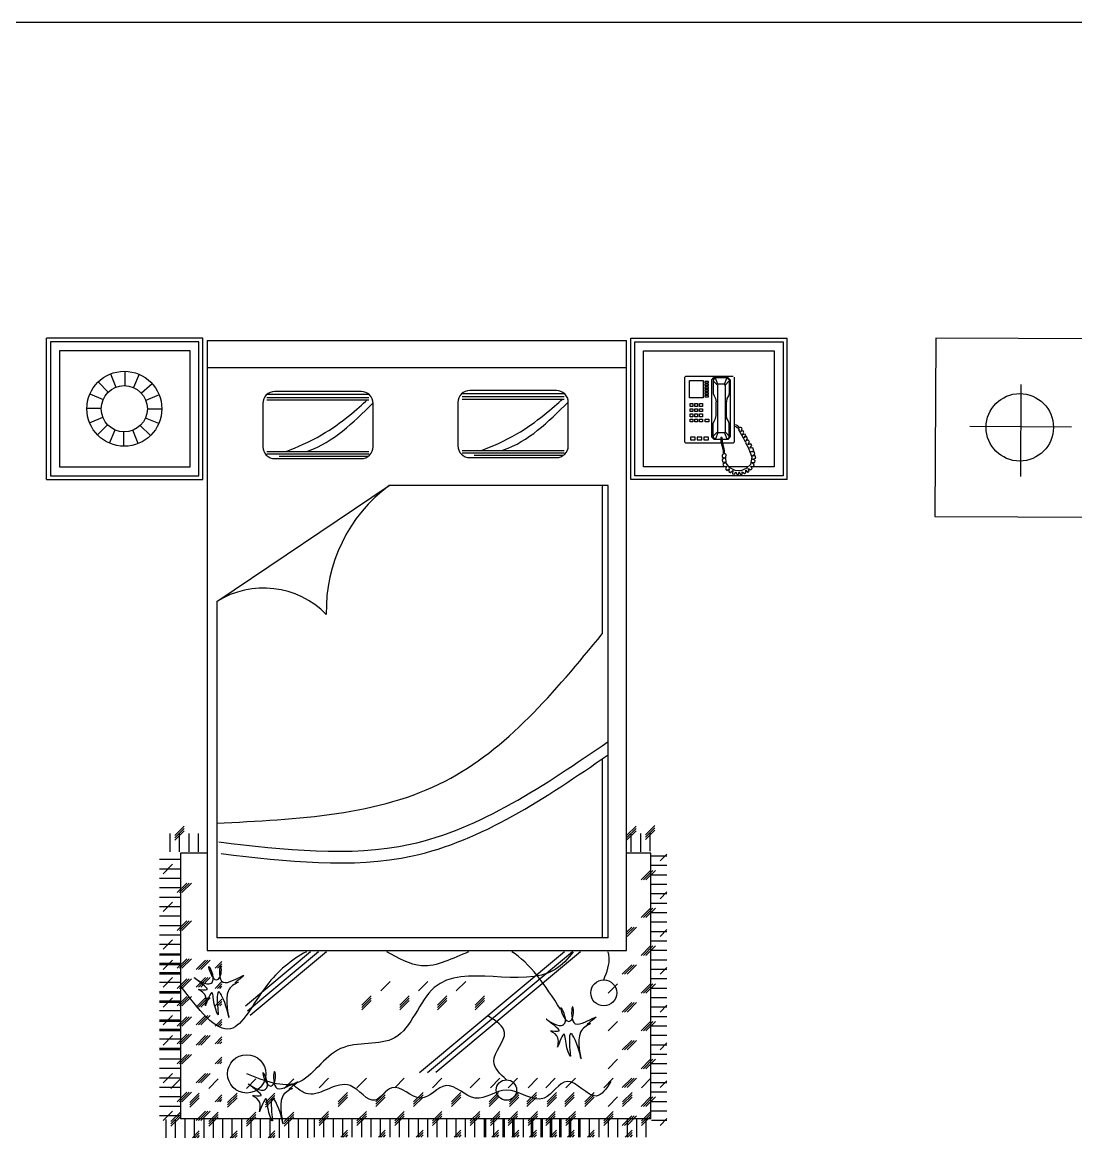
# Model space of a CAD drawing. Header units: millimetres. Extents: x -733 to 20318, y 212 to 20507.
# Drawn here: x 10965 to 14508, y 4852 to 8602 of the extents above; entities that cross this region are included whole.
import ezdxf

# ---------------------------------------------------------------- set-up
doc = ezdxf.new("R2010")
doc.units = ezdxf.units.MM
doc.layers.get('0').update_dxf_attribs({"color": 250})

msp = doc.modelspace()

# ---------------------------------------------------------------- linework, layer by layer
at = {"color": 18, "true_color": 0x000000}
for p, q in [((-732.8, 8601.9), (19593.4, 8601.9)), ((11572.1, 7540.4), (11047, 7540.4)), ((11047, 7064.2), (11047, 7540.4)), ((11572.1, 7064.2), (11572.1, 7540.4)), ((13011.8, 7540.4), (13536.9, 7540.4)), ((13011.8, 7064.2), (13011.8, 7540.4)), ((13536.9, 7064.2), (13536.9, 7540.4)), ((14036.9, 7540.4), (14034.3, 6940.4)), ((14636.9, 7537.7), (14036.9, 7540.4)), ((11587.1, 7532.5), (12996.8, 7532.5)), ((11587.1, 7532.5), (11587.1, 5481.2)), ((12996.8, 5481.2), (12996.8, 7532.5)), ((11529.5, 7497.5), (11089.8, 7497.5)), ((11089.8, 7497.5), (11089.8, 7107.1)), ((11529.3, 7107.1), (11529.3, 7497.5)), ((13054.6, 7497.5), (13494.1, 7497.5)), ((13054.6, 7107.1), (13054.6, 7497.5)), ((13494.1, 7497.5), (13494.1, 7107.1)), ((11309.8, 7428.7), (11309.8, 7380.2)), ((11587.1, 7441), (12996.8, 7441)), ((11220.2, 7392.9), (11254.4, 7358.6)), ((11261.4, 7419.7), (11280, 7374.9)), ((11358, 7418.5), (11339.4, 7373.7)), ((13193.5, 7409), (13196.6, 7412.1)), ((13193.5, 7189.9), (13193.5, 7409)), ((13196.6, 7412.1), (13355.4, 7412.1)), ((13209.3, 7339.1), (13209.3, 7397.9)), ((13209.3, 7397.9), (13255.4, 7397.9)), ((13255.4, 7397.9), (13255.4, 7339.1)), ((13272.8, 7394.7), (13260.1, 7394.7)), ((13260.1, 7394.7), (13260.1, 7389.9)), ((13260.1, 7389.9), (13272.8, 7389.9)), ((13272.8, 7389.9), (13272.8, 7394.7)), ((13283.9, 7399.4), (13290.3, 7407.4)), ((13283.9, 7207.4), (13283.9, 7399.4)), ((13290.3, 7402.6), (13288.7, 7396.3)), ((13288.7, 7396.3), (13288.7, 7353.4)), ((13288.7, 7396.3), (13303, 7382)), ((13290.3, 7407.4), (13337.9, 7407.4)), ((13296.6, 7405.8), (13290.3, 7402.6)), ((13304.6, 7385.2), (13296.6, 7405.8)), ((13326.8, 7385.2), (13334.7, 7405.8)), ((13342.7, 7396.3), (13328.4, 7382)), ((13334.7, 7405.8), (13341.1, 7402.6)), ((13337.9, 7407.4), (13345.9, 7399.4)), ((13341.1, 7402.6), (13342.7, 7396.3)), ((13342.7, 7396.3), (13342.7, 7353.4)), ((13345.9, 7399.4), (13345.9, 7208.9)), ((13358.6, 7409), (13358.6, 7189.9)), ((11192.3, 7352.3), (11237.1, 7333.8)), ((11402.2, 7386.7), (11365.7, 7354.8)), ((11787.7, 7351.1), (12130.8, 7351.1)), ((12444.2, 7354.2), (12787.3, 7354.2)), ((13260.1, 7385.2), (13260.1, 7380.4)), ((13272.8, 7385.2), (13260.1, 7385.2)), ((13260.1, 7380.4), (13272.8, 7380.4)), ((13260.1, 7375.6), (13260.1, 7370.9)), ((13272.8, 7375.6), (13260.1, 7375.6)), ((13260.1, 7370.9), (13272.8, 7370.9)), ((13272.8, 7366.1), (13260.1, 7366.1)), ((13260.1, 7366.1), (13260.1, 7361.3)), ((13260.1, 7361.3), (13272.8, 7361.3)), ((13260.1, 7356.6), (13260.1, 7351.8)), ((13272.8, 7356.6), (13260.1, 7356.6)), ((13260.1, 7351.8), (13272.8, 7351.8)), ((13272.8, 7380.4), (13272.8, 7385.2)), ((13272.8, 7370.9), (13272.8, 7375.6)), ((13272.8, 7361.3), (13272.8, 7366.1)), ((13272.8, 7351.8), (13272.8, 7356.6)), ((13288.7, 7353.4), (13291.9, 7345.5)), ((13303, 7382), (13304.6, 7385.2)), ((13303, 7382), (13303, 7224.8)), ((13326.8, 7385.2), (13304.6, 7385.2)), ((13328.4, 7382), (13326.8, 7385.2)), ((13328.4, 7382), (13328.4, 7224.8)), ((13342.7, 7353.4), (13339.5, 7345.5)), ((14323.3, 7384.2), (14321.9, 7074.6)), ((11425.3, 7349.3), (11380.6, 7330.8)), ((11787.7, 7340.3), (12130.8, 7340.3)), ((11787.7, 7332.2), (12130.8, 7332.2)), ((12444.2, 7343.4), (12787.3, 7343.4)), ((12444.2, 7335.3), (12787.3, 7335.3)), ((13255.4, 7339.1), (13209.3, 7339.1)), ((13210.9, 7310.5), (13210.9, 7320.1)), ((13210.9, 7320.1), (13220.4, 7320.1)), ((13220.4, 7320.1), (13220.4, 7310.5)), ((13226.8, 7320.1), (13236.3, 7320.1)), ((13226.8, 7310.5), (13226.8, 7320.1)), ((13236.3, 7320.1), (13236.3, 7310.5)), ((13242.7, 7320.1), (13252.2, 7320.1)), ((13242.7, 7310.5), (13242.7, 7320.1)), ((13252.2, 7320.1), (13252.2, 7310.5)), ((13260.1, 7347.1), (13260.1, 7342.3)), ((13272.8, 7347.1), (13260.1, 7347.1)), ((13260.1, 7342.3), (13272.8, 7342.3)), ((13272.8, 7342.3), (13272.8, 7347.1)), ((13291.9, 7345.5), (13296.6, 7337.5)), ((13296.6, 7337.5), (13298.2, 7326.4)), ((13298.2, 7280.4), (13298.2, 7326.4)), ((13334.7, 7337.5), (13333.2, 7326.4)), ((13333.2, 7280.4), (13333.2, 7326.4)), ((13339.5, 7345.5), (13334.7, 7337.5)), ((11182.1, 7304.2), (11230.6, 7304.2)), ((11434.3, 7300.9), (11385.9, 7300.9)), ((13220.4, 7310.5), (13210.9, 7310.5)), ((13210.9, 7293.1), (13210.9, 7302.6)), ((13210.9, 7302.6), (13220.4, 7302.6)), ((13220.4, 7293.1), (13210.9, 7293.1)), ((13210.9, 7275.6), (13210.9, 7285.1)), ((13210.9, 7285.1), (13220.4, 7285.1)), ((13220.4, 7275.6), (13210.9, 7275.6)), ((13220.4, 7302.6), (13220.4, 7293.1)), ((13220.4, 7285.1), (13220.4, 7275.6)), ((13236.3, 7310.5), (13226.8, 7310.5)), ((13226.8, 7293.1), (13226.8, 7302.6)), ((13226.8, 7302.6), (13236.3, 7302.6)), ((13236.3, 7293.1), (13226.8, 7293.1)), ((13226.8, 7275.6), (13226.8, 7285.1)), ((13226.8, 7285.1), (13236.3, 7285.1)), ((13236.3, 7275.6), (13226.8, 7275.6)), ((13236.3, 7302.6), (13236.3, 7293.1)), ((13236.3, 7285.1), (13236.3, 7275.6)), ((13252.2, 7310.5), (13242.7, 7310.5)), ((13242.7, 7293.1), (13242.7, 7302.6)), ((13242.7, 7302.6), (13252.2, 7302.6)), ((13252.2, 7293.1), (13242.7, 7293.1)), ((13242.7, 7285.1), (13252.2, 7285.1)), ((13242.7, 7275.6), (13242.7, 7285.1)), ((13252.2, 7275.6), (13242.7, 7275.6)), ((13252.2, 7302.6), (13252.2, 7293.1)), ((13252.2, 7285.1), (13252.2, 7275.6)), ((13296.6, 7269.3), (13298.2, 7280.4)), ((13334.7, 7269.3), (13333.2, 7280.4)), ((11191.1, 7255.8), (11235.9, 7274.3)), ((11217.9, 7214.5), (11252.2, 7248.8)), ((11396.3, 7212.2), (11362, 7246.5)), ((11424.1, 7252.8), (11379.3, 7271.4)), ((13210.9, 7258.2), (13210.9, 7267.7)), ((13210.9, 7267.7), (13220.4, 7267.7)), ((13220.4, 7258.2), (13210.9, 7258.2)), ((13220.4, 7267.7), (13220.4, 7258.2)), ((13226.8, 7258.2), (13226.8, 7267.7)), ((13226.8, 7267.7), (13236.3, 7267.7)), ((13236.3, 7258.2), (13226.8, 7258.2)), ((13236.3, 7267.7), (13236.3, 7258.2)), ((13242.7, 7258.2), (13242.7, 7267.7)), ((13242.7, 7267.7), (13252.2, 7267.7)), ((13252.2, 7258.2), (13242.7, 7258.2)), ((13252.2, 7267.7), (13252.2, 7258.2)), ((13261.7, 7258.2), (13261.7, 7267.7)), ((13261.7, 7267.7), (13274.4, 7267.7)), ((13274.4, 7258.2), (13261.7, 7258.2)), ((13274.4, 7267.7), (13274.4, 7258.2)), ((13288.7, 7253.4), (13291.9, 7261.3)), ((13288.7, 7210.5), (13288.7, 7253.4)), ((13291.9, 7261.3), (13296.6, 7269.3)), ((13339.5, 7261.3), (13334.7, 7269.3)), ((13342.7, 7253.4), (13339.5, 7261.3)), ((13342.7, 7210.5), (13342.7, 7253.4)), ((13367.3, 7247.7), (13358.6, 7248.6)), ((13358.6, 7243.9), (13364.5, 7242.5)), ((13364.5, 7242.5), (13368, 7240)), ((13371.2, 7245.4), (13367.3, 7247.7)), ((13368, 7240), (13372.2, 7237.1)), ((13375.7, 7239.3), (13371.2, 7245.4)), ((13381.5, 7239), (13375.7, 7239.3)), ((13385, 7238), (13381.5, 7239)), ((13386.3, 7234.5), (13385, 7238)), ((14151.4, 7243.5), (14493.8, 7242)), ((11258.5, 7186.6), (11277, 7231.4)), ((11306.6, 7176.4), (11306.6, 7224.9)), ((11355, 7185.4), (11336.4, 7230.2)), ((13212.5, 7207.4), (13212.5, 7197.8)), ((13228.4, 7207.4), (13212.5, 7207.4)), ((13228.4, 7197.8), (13228.4, 7207.4)), ((13234.7, 7207.4), (13234.7, 7197.8)), ((13250.6, 7207.4), (13234.7, 7207.4)), ((13250.6, 7197.8), (13250.6, 7207.4)), ((13257, 7207.4), (13257, 7197.8)), ((13272.8, 7207.4), (13257, 7207.4)), ((13272.8, 7197.8), (13272.8, 7207.4)), ((13291.9, 7199.4), (13283.9, 7207.4)), ((13288.7, 7210.5), (13303, 7224.8)), ((13290.3, 7204.2), (13288.7, 7210.5)), ((13296.6, 7201), (13290.3, 7204.2)), ((13304.6, 7221.6), (13296.6, 7201)), ((13303, 7224.8), (13304.6, 7221.6)), ((13326.8, 7221.6), (13304.6, 7221.6)), ((13318.9, 7205.8), (13314.1, 7205.8)), ((13314.1, 7205.8), (13314.3, 7192.1)), ((13319.8, 7193), (13318.9, 7205.8)), ((13328.4, 7224.8), (13326.8, 7221.6)), ((13326.8, 7221.6), (13334.7, 7201)), ((13342.7, 7210.5), (13328.4, 7224.8)), ((13334.7, 7201), (13341.1, 7204.2)), ((13345.9, 7208.9), (13337.9, 7199.4)), ((13341.1, 7204.2), (13342.7, 7210.5)), ((13372.2, 7237.1), (13374.1, 7235.2)), ((13377.3, 7235.2), (13373.4, 7231.9)), ((13373.4, 7231.9), (13379.2, 7222.3)), ((13374.1, 7235.2), (13377.3, 7235.2)), ((13379.2, 7222.3), (13389.5, 7204.9)), ((13381.2, 7226.2), (13386.3, 7234.5)), ((13389.5, 7228.7), (13381.2, 7226.2)), ((13386.9, 7214.6), (13392.1, 7223.9)), ((13396.3, 7217.5), (13386.9, 7214.6)), ((13392.1, 7223.9), (13389.5, 7228.7)), ((13389.5, 7204.9), (13396.3, 7191.8)), ((13392.1, 7204.9), (13398.8, 7212.3)), ((13400.8, 7208.8), (13392.1, 7204.9)), ((13398.8, 7212.3), (13396.3, 7217.5)), ((13398.2, 7194.3), (13404, 7201.7)), ((13404, 7201.7), (13400.8, 7208.8)), ((13196.6, 7186.7), (13193.5, 7189.9)), ((13315.6, 7186.7), (13196.6, 7186.7)), ((13212.5, 7197.8), (13228.4, 7197.8)), ((13234.7, 7197.8), (13250.6, 7197.8)), ((13257, 7197.8), (13272.8, 7197.8)), ((13314.2, 7199.4), (13291.9, 7199.4)), ((13314.3, 7192.1), (13318.2, 7176)), ((13318.2, 7176), (13322, 7160.9)), ((13337.9, 7199.4), (13319.3, 7199.4)), ((13322, 7182.8), (13319.8, 7193)), ((13355.4, 7186.7), (13321.2, 7186.7)), ((13325.9, 7167.6), (13322, 7182.8)), ((13326.9, 7159.9), (13325.9, 7167.6)), ((13358.6, 7189.9), (13355.4, 7186.7)), ((13396.3, 7191.8), (13398.5, 7191.1)), ((13398.5, 7191.1), (13397.5, 7188.5)), ((13397.5, 7188.5), (13407.8, 7169.9)), ((13406.9, 7197.2), (13398.2, 7194.3)), ((13405.6, 7181.8), (13410.4, 7190.5)), ((13414.6, 7184.4), (13405.6, 7181.8)), ((13410.4, 7190.5), (13406.9, 7197.2)), ((13407.8, 7169.9), (13418.4, 7139.7)), ((13412.3, 7169.9), (13418.1, 7179.2)), ((13422, 7170.9), (13412.3, 7169.9)), ((13418.1, 7179.2), (13414.6, 7184.4)), ((13424.9, 7161.2), (13422, 7170.9)), ((11787.7, 7159.4), (12130.8, 7159.4)), ((11787.7, 7151.3), (12130.8, 7151.3)), ((11828.6, 7143.2), (12128.9, 7143.2)), ((12444.2, 7162.5), (12787.3, 7162.5)), ((12444.2, 7154.4), (12787.3, 7154.4)), ((12485.1, 7146.3), (12785.4, 7146.3)), ((13319.2, 7147.1), (13318.5, 7139.4)), ((13318.5, 7139.4), (13327.8, 7137.8)), ((13327.8, 7137.8), (13318.8, 7132.3)), ((13318.8, 7132.3), (13319.5, 7123.6)), ((13322.7, 7150.6), (13319.2, 7147.1)), ((13322, 7160.9), (13321.7, 7152.5)), ((13321.7, 7152.5), (13322.7, 7150.6)), ((13326.5, 7151.6), (13326.9, 7159.9)), ((13332.3, 7147.4), (13326.5, 7151.6)), ((13331, 7140), (13332.3, 7147.4)), ((13332.6, 7119.7), (13331, 7140)), ((13418.4, 7139.7), (13413.9, 7115.6)), ((13415.5, 7157.7), (13424.9, 7161.2)), ((13425.8, 7158), (13415.5, 7157.7)), ((13421.3, 7144.2), (13428.1, 7150.6)), ((13430, 7144.2), (13421.3, 7144.2)), ((13421.6, 7133.3), (13431.6, 7136.1)), ((13430, 7128.4), (13421.6, 7133.3)), ((13428.1, 7150.6), (13425.8, 7158)), ((13428.7, 7122), (13430, 7128.4)), ((13431.6, 7136.1), (13430, 7144.2)), ((11089.8, 7107.1), (11529.5, 7107.1)), ((13333, 7107.1), (13054.6, 7107.1)), ((13319.5, 7123.6), (13329.8, 7122.6)), ((13329.8, 7122.6), (13320.8, 7115.6)), ((13320.8, 7115.6), (13324.9, 7108.2)), ((13324.9, 7108.2), (13334.6, 7110.1)), ((13334.6, 7110.1), (13330.1, 7101.1)), ((13330.1, 7101.1), (13334.9, 7095.3)), ((13344.9, 7104.3), (13332.6, 7119.7)), ((13334.9, 7095.3), (13342.3, 7100.8)), ((13342.3, 7100.8), (13341, 7092.1)), ((13341, 7092.1), (13347.1, 7088.2)), ((13405.2, 7107.1), (13342.7, 7107.1)), ((13361.9, 7095.3), (13344.9, 7104.3)), ((13347.1, 7088.2), (13354.8, 7094.7)), ((13354.8, 7094.7), (13353.8, 7084.1)), ((13360.6, 7082.1), (13364.8, 7090.8)), ((13381.2, 7093.7), (13361.9, 7095.3)), ((13364.8, 7090.8), (13368.6, 7082.1)), ((13374.1, 7081.5), (13376.3, 7090.8)), ((13376.3, 7090.8), (13379.9, 7080.5)), ((13399.8, 7101.7), (13381.2, 7093.7)), ((13386, 7082.1), (13386.3, 7090.8)), ((13386.3, 7090.8), (13393.7, 7084.4)), ((13397.9, 7096.6), (13404.6, 7088.2)), ((13398.8, 7087), (13397.9, 7096.6)), ((13413.9, 7115.6), (13399.8, 7101.7)), ((13404.6, 7088.2), (13409.8, 7092.7)), ((13405.9, 7101.4), (13414.9, 7097.6)), ((13409.8, 7092.7), (13405.9, 7101.4)), ((13414.6, 7110.1), (13423.9, 7107.2)), ((13419.1, 7101.4), (13414.6, 7110.1)), ((13414.9, 7097.6), (13419.1, 7101.4)), ((13494.1, 7107.1), (13416.2, 7107.1)), ((13418.7, 7122.3), (13428.7, 7122)), ((13426.5, 7113.6), (13418.7, 7122.3)), ((13423.9, 7107.2), (13426.5, 7113.6)), ((11047, 7064.2), (11572.1, 7064.2)), ((13536.9, 7064.2), (13011.8, 7064.2)), ((13353.8, 7084.1), (13360.6, 7082.1)), ((13368.6, 7082.1), (13374.1, 7081.5)), ((13379.9, 7080.5), (13386, 7082.1)), ((13393.7, 7084.4), (13398.8, 7087)), ((11619.1, 6654.1), (12198.9, 7044.5)), ((12935.2, 7044.5), (12198.9, 7044.5)), ((12915.5, 7044.5), (12915.5, 6545.5)), ((12935.2, 5523.7), (12935.2, 7044.5)), ((14034.3, 6940.4), (14634.3, 6937.7)), ((11619.1, 6654.1), (11619.1, 5523.7)), ((12915.5, 6125.2), (12915.5, 5523.7)), ((11510, 5899.2), (11478.3, 5867.4)), ((11510, 5891.3), (11478.3, 5859.5)), ((13029, 5899.2), (12997.2, 5867.4)), ((13029, 5891.3), (12997.2, 5859.5)), ((13092.4, 5901.5), (13060.7, 5869.8)), ((13092.4, 5893.6), (13060.7, 5861.8)), ((11462.4, 5812.9), (11462.4, 5874.5)), ((11510, 5883.3), (11478.3, 5851.6)), ((11494.1, 5812.9), (11494.1, 5874.5)), ((11525.9, 5812.9), (11525.9, 5874.5)), ((11557.3, 5812.9), (11557.3, 5874.5)), ((13029, 5883.3), (12997.2, 5851.6)), ((13013.1, 5812.9), (13013.1, 5874.5)), ((13044.8, 5812.9), (13044.8, 5874.5)), ((13092.4, 5885.6), (13060.7, 5853.9)), ((13076.5, 5815.2), (13076.5, 5876.8)), ((11497.1, 5786.7), (11426.9, 5786.7)), ((11497.1, 5808), (11497.1, 4915.7)), ((11587.1, 5808), (11497.1, 5808)), ((13079.2, 5808), (12996.8, 5808)), ((13079.2, 4915.7), (13079.2, 5808)), ((13132.7, 5798.2), (13079.2, 5798.2)), ((13109.9, 5782.3), (13132.7, 5805.2)), ((11497.1, 5755), (11426.9, 5755)), ((11438.6, 5739.1), (11470.4, 5770.9)), ((13046.4, 5718.8), (13078.1, 5750.6)), ((13054.3, 5718.8), (13086.1, 5750.6)), ((13062.3, 5718.8), (13094, 5750.6)), ((13132.7, 5766.5), (13079.2, 5766.5)), ((11497.1, 5723.2), (11426.9, 5723.2)), ((11486.3, 5675.6), (11518, 5707.4)), ((11494.2, 5675.6), (11525.9, 5707.4)), ((11502.1, 5675.6), (11533.9, 5707.4)), ((13132.7, 5734.7), (13079.2, 5734.7)), ((13132.7, 5703), (13079.2, 5703)), ((11497.1, 5691.5), (11426.9, 5691.5)), ((13132.7, 5671.2), (13079.2, 5671.2)), ((13109.9, 5655.3), (13132.7, 5678.2)), ((11497.1, 5659.7), (11426.9, 5659.7)), ((11497.1, 5628), (11426.9, 5628)), ((11438.6, 5612.1), (11470.4, 5643.9)), ((13132.7, 5639.5), (13079.2, 5639.5)), ((11497.1, 5596.2), (11426.9, 5596.2)), ((13046.4, 5591.8), (13078.1, 5623.6)), ((13054.3, 5591.8), (13086.1, 5623.6)), ((13062.3, 5591.8), (13094, 5623.6)), ((13132.7, 5607.7), (13079.2, 5607.7)), ((11497.1, 5564.5), (11426.9, 5564.5)), ((11486.3, 5548.6), (11518, 5580.4)), ((11494.2, 5548.6), (11525.9, 5580.4)), ((11502.1, 5548.6), (11533.9, 5580.4)), ((12996.8, 5534.4), (13022.6, 5560.1)), ((12996.8, 5542.3), (13014.6, 5560.1)), ((12998.8, 5528.3), (13030.5, 5560.1)), ((13132.7, 5576), (13079.2, 5576)), ((13109.9, 5528.3), (13132.7, 5551.2)), ((11497.1, 5532.7), (11426.9, 5532.7)), ((11438.6, 5485.1), (11470.4, 5516.9)), ((12935.2, 5523.7), (11619.1, 5523.7)), ((13132.7, 5544.2), (13079.2, 5544.2)), ((11497.1, 5501), (11426.9, 5501)), ((11587.1, 5481.2), (12996.8, 5481.2)), ((11934.7, 5476.7), (11715.2, 5293.8)), ((11961.7, 5476.7), (11722.6, 5277.5)), ((11988.6, 5476.7), (11731.6, 5262.5)), ((12788.7, 5476.7), (12301, 5070.1)), ((12815.7, 5476.7), (12327.9, 5070.1)), ((12842.7, 5476.7), (12355.5, 5070.6)), ((13046.4, 5464.8), (13078.1, 5496.6)), ((13054.3, 5464.8), (13086.1, 5496.6)), ((13062.3, 5464.8), (13094, 5496.6)), ((13132.7, 5512.5), (13079.2, 5512.5)), ((13132.7, 5480.7), (13079.2, 5480.7)), ((11497.1, 5469.2), (11426.9, 5469.2)), ((11497.1, 5464.9), (11426.9, 5464.9)), ((11438.6, 5417.3), (11470.4, 5449)), ((11486.3, 5421.6), (11518, 5453.4)), ((11494.2, 5421.6), (11525.9, 5453.4)), ((11502.1, 5421.6), (11533.9, 5453.4)), ((11549.8, 5417.3), (11581.5, 5449)), ((11557.7, 5417.3), (11589.4, 5449)), ((11565.6, 5417.3), (11597.4, 5449)), ((11613.3, 5421.6), (11636.1, 5444.4)), ((13132.7, 5449), (13079.2, 5449)), ((11497.1, 5437.5), (11426.9, 5437.5)), ((11497.1, 5433.2), (11426.9, 5433.2)), ((11497.1, 5405.7), (11426.9, 5405.7)), ((11497.1, 5401.4), (11426.9, 5401.4)), ((11621.2, 5421.6), (11636.1, 5436.5)), ((11629.1, 5421.6), (11636.1, 5428.6)), ((12982.9, 5401.3), (13014.6, 5433.1)), ((12990.8, 5401.3), (13022.6, 5433.1)), ((12998.8, 5401.3), (13030.5, 5433.1)), ((13132.7, 5417.2), (13079.2, 5417.2)), ((13109.9, 5401.3), (13132.7, 5424.2)), ((11497.1, 5374), (11426.9, 5374)), ((11438.6, 5358.1), (11470.4, 5389.9)), ((11486.3, 5353.8), (11518, 5385.5)), ((11494.2, 5353.8), (11525.9, 5385.5)), ((11502.1, 5353.8), (11533.9, 5385.5)), ((11549.8, 5358.1), (11581.5, 5389.9)), ((11557.7, 5358.1), (11589.4, 5389.9)), ((11565.6, 5358.1), (11597.4, 5389.9)), ((11613.3, 5353.8), (11636.1, 5376.6)), ((11621.2, 5353.8), (11636.1, 5368.7)), ((12202.4, 5376.8), (12170.7, 5345)), ((12329.4, 5376.8), (12297.7, 5345)), ((12456.4, 5376.8), (12424.7, 5345)), ((12935.3, 5337.8), (12967, 5369.6)), ((13046.4, 5337.8), (13078.1, 5369.6)), ((13054.3, 5337.8), (13086.1, 5369.6)), ((13062.3, 5337.8), (13094, 5369.6)), ((13132.7, 5385.5), (13079.2, 5385.5)), ((11497.1, 5342.2), (11426.9, 5342.2)), ((11497.1, 5337.9), (11426.9, 5337.9)), ((11486.3, 5294.6), (11518, 5326.4)), ((11494.2, 5294.6), (11525.9, 5326.4)), ((11502.1, 5294.6), (11533.9, 5326.4)), ((11629.1, 5353.8), (11636.1, 5360.7)), ((12138.9, 5329.1), (12107.2, 5297.4)), ((12265.9, 5329.1), (12234.2, 5297.4)), ((12392.9, 5329.1), (12361.2, 5297.4)), ((12519.9, 5329.1), (12488.2, 5297.4)), ((13132.7, 5353.7), (13079.2, 5353.7)), ((11497.1, 5310.5), (11426.9, 5310.5)), ((11497.1, 5306.2), (11426.9, 5306.2)), ((11438.6, 5290.3), (11470.4, 5322)), ((11549.8, 5290.3), (11581.5, 5322)), ((11557.7, 5290.3), (11589.4, 5322)), ((11565.6, 5290.3), (11597.4, 5322)), ((11613.3, 5294.6), (11636.1, 5317.4)), ((11621.2, 5294.6), (11636.1, 5309.5)), ((11629.1, 5294.6), (11636.1, 5301.6)), ((12138.9, 5321.2), (12107.2, 5289.5)), ((12138.9, 5313.3), (12107.2, 5281.5)), ((12265.9, 5321.2), (12234.2, 5289.5)), ((12265.9, 5313.3), (12234.2, 5281.5)), ((12392.9, 5321.2), (12361.2, 5289.5)), ((12392.9, 5313.3), (12361.2, 5281.5)), ((12519.9, 5321.2), (12488.2, 5289.5)), ((12519.9, 5313.3), (12488.2, 5281.5)), ((12982.9, 5274.3), (13014.6, 5306.1)), ((12990.8, 5274.3), (13022.6, 5306.1)), ((12998.8, 5274.3), (13030.5, 5306.1)), ((13132.7, 5322), (13079.2, 5322)), ((13132.7, 5290.2), (13079.2, 5290.2)), ((13109.9, 5274.3), (13132.7, 5297.2)), ((11497.1, 5278.7), (11426.9, 5278.7)), ((11438.6, 5231.1), (11470.4, 5262.9)), ((11486.3, 5226.8), (11518, 5258.5)), ((11494.2, 5226.8), (11525.9, 5258.5)), ((11502.1, 5226.8), (11533.9, 5258.5)), ((11549.8, 5231.1), (11581.5, 5262.9)), ((11557.7, 5231.1), (11589.4, 5262.9)), ((11565.6, 5231.1), (11597.4, 5262.9)), ((13132.7, 5258.5), (13079.2, 5258.5)), ((11497.1, 5247), (11426.9, 5247)), ((11497.1, 5242.7), (11426.9, 5242.7)), ((11497.1, 5215.2), (11426.9, 5215.2)), ((11613.3, 5226.8), (11636.1, 5249.6)), ((11621.2, 5226.8), (11636.1, 5241.7)), ((11629.1, 5226.8), (11636.1, 5233.7)), ((12935.3, 5210.8), (12967, 5242.6)), ((13046.4, 5210.8), (13078.1, 5242.6)), ((13054.3, 5210.8), (13086.1, 5242.6)), ((13062.3, 5210.8), (13094, 5242.6)), ((13132.7, 5226.7), (13079.2, 5226.7)), ((11497.1, 5210.9), (11426.9, 5210.9)), ((11497.1, 5183.5), (11426.9, 5183.5)), ((11438.6, 5163.3), (11470.4, 5195)), ((11486.3, 5167.6), (11518, 5199.4)), ((11494.2, 5167.6), (11525.9, 5199.4)), ((11502.1, 5167.6), (11533.9, 5199.4)), ((11549.8, 5163.3), (11581.5, 5195)), ((11557.7, 5163.3), (11589.4, 5195)), ((11565.6, 5163.3), (11597.4, 5195)), ((11613.3, 5167.6), (11636.1, 5190.4)), ((11621.2, 5167.6), (11636.1, 5182.5)), ((12982.9, 5147.3), (13014.6, 5179.1)), ((12990.8, 5147.3), (13022.6, 5179.1)), ((12998.8, 5147.3), (13030.5, 5179.1)), ((13132.7, 5195), (13079.2, 5195)), ((11497.1, 5151.7), (11426.9, 5151.7)), ((11497.1, 5147.4), (11426.9, 5147.4)), ((11629.1, 5167.6), (11636.1, 5174.6)), ((13132.7, 5163.2), (13079.2, 5163.2)), ((13109.9, 5147.3), (13132.7, 5170.2)), ((11497.1, 5115.7), (11426.9, 5115.7)), ((11486.3, 5099.8), (11518, 5131.5)), ((11494.2, 5099.8), (11525.9, 5131.5)), ((11502.1, 5099.8), (11533.9, 5131.5)), ((11613.3, 5099.8), (11636.1, 5122.6)), ((11621.2, 5099.8), (11636.1, 5114.7)), ((11629.1, 5099.8), (11636.1, 5106.7)), ((12935.3, 5083.8), (12967, 5115.6)), ((13046.4, 5083.8), (13078.1, 5115.6)), ((13054.3, 5083.8), (13086.1, 5115.6)), ((13062.3, 5083.8), (13094, 5115.6)), ((13132.7, 5131.5), (13079.2, 5131.5)), ((11497.1, 5083.9), (11426.9, 5083.9)), ((11438.6, 5036.3), (11470.4, 5068)), ((11549.8, 5036.3), (11581.5, 5068)), ((11557.7, 5036.3), (11589.4, 5068)), ((11565.6, 5036.3), (11597.4, 5068)), ((13132.7, 5099.7), (13079.2, 5099.7)), ((13132.7, 5068), (13079.2, 5068)), ((11497.1, 5052.2), (11426.9, 5052.2)), ((11496.8, 5049.2), (11465.1, 5017.5)), ((11623.8, 5049.2), (11592.1, 5017.5)), ((11750.8, 5049.2), (11719.1, 5017.5)), ((11877.8, 5049.2), (11846.1, 5017.5)), ((11995.4, 5051.6), (11963.6, 5019.8)), ((12122.4, 5051.6), (12090.6, 5019.8)), ((12249.4, 5051.6), (12217.6, 5019.8)), ((12376.4, 5051.6), (12344.6, 5019.8)), ((12503.4, 5051.6), (12471.6, 5019.8)), ((12571.2, 5051.6), (12539.5, 5019.8)), ((12630.4, 5051.6), (12598.6, 5019.8)), ((12698.2, 5051.6), (12666.5, 5019.8)), ((12757.4, 5051.6), (12725.6, 5019.8)), ((12825.2, 5051.6), (12793.5, 5019.8)), ((12952.2, 5051.6), (12920.5, 5019.8)), ((12982.9, 5020.3), (13014.6, 5052.1)), ((12990.8, 5020.3), (13022.6, 5052.1)), ((12998.8, 5020.3), (13030.5, 5052.1)), ((13079.2, 5051.6), (13047.5, 5019.8)), ((13132.7, 5036.2), (13079.2, 5036.2)), ((13109.9, 5020.3), (13132.7, 5043.2)), ((11497.1, 5020.4), (11426.9, 5020.4)), ((11497.1, 4988.7), (11426.9, 4988.7)), ((11486.3, 4972.8), (11518, 5004.5)), ((11494.2, 4972.8), (11525.9, 5004.5)), ((11502.1, 4972.8), (11533.9, 5004.5)), ((11560.3, 5001.6), (11528.6, 4969.9)), ((11560.3, 4993.7), (11528.6, 4961.9)), ((11613.3, 4972.8), (11636.1, 4995.6)), ((11621.2, 4972.8), (11636.1, 4987.7)), ((11687.3, 5001.6), (11655.6, 4969.9)), ((11687.3, 4993.7), (11655.6, 4961.9)), ((11814.3, 5001.6), (11782.6, 4969.9)), ((11814.3, 4993.7), (11782.6, 4961.9)), ((12058.9, 5003.9), (12027.1, 4972.2)), ((12058.9, 4996), (12027.1, 4964.2)), ((12058.9, 4988.1), (12027.1, 4956.3)), ((12185.9, 5003.9), (12154.1, 4972.2)), ((12185.9, 4996), (12154.1, 4964.2)), ((12185.9, 4988.1), (12154.1, 4956.3)), ((12312.9, 5003.9), (12281.1, 4972.2)), ((12312.9, 4996), (12281.1, 4964.2)), ((12312.9, 4988.1), (12281.1, 4956.3)), ((12439.9, 5003.9), (12408.1, 4972.2)), ((12439.9, 4996), (12408.1, 4964.2)), ((12439.9, 4988.1), (12408.1, 4956.3)), ((12566.9, 5003.9), (12535.1, 4972.2)), ((12566.9, 4996), (12535.1, 4964.2)), ((12566.9, 4988.1), (12535.1, 4956.3)), ((12634.7, 5003.9), (12603, 4972.2)), ((12634.7, 4996), (12603, 4964.2)), ((12634.7, 4988.1), (12603, 4956.3)), ((12693.9, 5003.9), (12662.1, 4972.2)), ((12693.9, 4996), (12662.1, 4964.2)), ((12693.9, 4988.1), (12662.1, 4956.3)), ((12761.7, 5003.9), (12730, 4972.2)), ((12761.7, 4996), (12730, 4964.2)), ((12761.7, 4988.1), (12730, 4956.3)), ((12820.9, 5003.9), (12789.1, 4972.2)), ((12820.9, 4996), (12789.1, 4964.2)), ((12820.9, 4988.1), (12789.1, 4956.3)), ((12888.7, 5003.9), (12857, 4972.2)), ((12888.7, 4996), (12857, 4964.2)), ((12888.7, 4988.1), (12857, 4956.3)), ((12935.3, 4956.8), (12967, 4988.6)), ((13015.7, 5003.9), (12984, 4972.2)), ((13015.7, 4996), (12984, 4964.2)), ((13015.7, 4988.1), (12984, 4956.3)), ((13046.4, 4956.8), (13078.1, 4988.6)), ((13054.3, 4956.8), (13086.1, 4988.6)), ((13062.3, 4956.8), (13094, 4988.6)), ((13132.7, 5004.5), (13079.2, 5004.5)), ((11497.1, 4956.9), (11426.9, 4956.9)), ((11560.3, 4985.7), (11528.6, 4954)), ((11629.1, 4972.8), (11636.1, 4979.7)), ((11687.3, 4985.7), (11655.6, 4954)), ((11814.3, 4985.7), (11782.6, 4954)), ((13132.7, 4972.7), (13079.2, 4972.7)), ((11497.1, 4925.2), (11426.9, 4925.2)), ((11438.6, 4909.3), (11470.4, 4941)), ((11449.2, 4851.8), (11449.2, 4913.4)), ((11496.8, 4938.1), (11465.1, 4906.4)), ((11496.8, 4930.2), (11465.1, 4898.4)), ((11496.8, 4922.2), (11465.1, 4890.5)), ((11480.9, 4851.8), (11480.9, 4913.4)), ((13079.2, 4915.7), (11497.1, 4915.7)), ((11512.7, 4851.8), (11512.7, 4913.4)), ((11544.4, 4851.8), (11544.4, 4913.4)), ((11549.8, 4909.3), (11581.5, 4941)), ((11557.7, 4909.3), (11589.4, 4941)), ((11565.6, 4909.3), (11597.4, 4941)), ((11576.2, 4851.8), (11576.2, 4913.4)), ((11623.8, 4938.1), (11592.1, 4906.4)), ((11623.8, 4930.2), (11592.1, 4898.4)), ((11623.8, 4922.2), (11592.1, 4890.5)), ((11607.9, 4851.8), (11607.9, 4913.4)), ((11639.7, 4851.8), (11639.7, 4913.4)), ((11671.4, 4851.8), (11671.4, 4913.4)), ((11703.2, 4851.8), (11703.2, 4913.4)), ((11750.8, 4938.1), (11719.1, 4906.4)), ((11750.8, 4930.2), (11719.1, 4898.4)), ((11750.8, 4922.2), (11719.1, 4890.5)), ((11734.9, 4851.8), (11734.9, 4913.4)), ((11766.7, 4851.8), (11766.7, 4913.4)), ((11798.4, 4851.8), (11798.4, 4913.4)), ((11830.2, 4851.8), (11830.2, 4913.4)), ((11877.8, 4938.1), (11846.1, 4906.4)), ((11877.8, 4930.2), (11846.1, 4898.4)), ((11877.8, 4922.2), (11846.1, 4890.5)), ((11861.9, 4851.8), (11861.9, 4913.4)), ((11893.7, 4851.8), (11893.7, 4913.4)), ((11925.4, 4851.8), (11925.4, 4913.4)), ((11947.8, 4854.1), (11947.8, 4915.7)), ((11995.4, 4940.4), (11963.6, 4908.7)), ((11995.4, 4932.5), (11963.6, 4900.7)), ((11995.4, 4924.6), (11963.6, 4892.8)), ((11979.5, 4854.1), (11979.5, 4915.7)), ((12011.3, 4854.1), (12011.3, 4915.7)), ((12043, 4854.1), (12043, 4915.7)), ((12074.8, 4854.1), (12074.8, 4915.7)), ((12122.4, 4940.4), (12090.6, 4908.7)), ((12122.4, 4932.5), (12090.6, 4900.7)), ((12122.4, 4924.6), (12090.6, 4892.8)), ((12106.5, 4854.1), (12106.5, 4915.7)), ((12138.3, 4854.1), (12138.3, 4915.7)), ((12170, 4854.1), (12170, 4915.7)), ((12201.8, 4854.1), (12201.8, 4915.7)), ((12249.4, 4940.4), (12217.6, 4908.7)), ((12249.4, 4932.5), (12217.6, 4900.7)), ((12249.4, 4924.6), (12217.6, 4892.8)), ((12233.5, 4854.1), (12233.5, 4915.7)), ((12265.3, 4854.1), (12265.3, 4915.7)), ((12297, 4854.1), (12297, 4915.7)), ((12328.8, 4854.1), (12328.8, 4915.7)), ((12376.4, 4940.4), (12344.6, 4908.7)), ((12376.4, 4932.5), (12344.6, 4900.7)), ((12376.4, 4924.6), (12344.6, 4892.8)), ((12360.5, 4854.1), (12360.5, 4915.7)), ((12392.3, 4854.1), (12392.3, 4915.7)), ((12424, 4854.1), (12424, 4915.7)), ((12455.8, 4854.1), (12455.8, 4915.7)), ((12503.4, 4940.4), (12471.6, 4908.7)), ((12503.4, 4932.5), (12471.6, 4900.7)), ((12503.4, 4924.6), (12471.6, 4892.8)), ((12487.5, 4854.1), (12487.5, 4915.7)), ((12519.3, 4854.1), (12519.3, 4915.7)), ((12523.6, 4854.1), (12523.6, 4915.7)), ((12571.2, 4940.4), (12539.5, 4908.7)), ((12571.2, 4932.5), (12539.5, 4900.7)), ((12571.2, 4924.6), (12539.5, 4892.8)), ((12551, 4854.1), (12551, 4915.7)), ((12582.8, 4854.1), (12582.8, 4915.7)), ((12587.1, 4854.1), (12587.1, 4915.7)), ((12630.4, 4940.4), (12598.6, 4908.7)), ((12630.4, 4932.5), (12598.6, 4900.7)), ((12630.4, 4924.6), (12598.6, 4892.8)), ((12614.5, 4854.1), (12614.5, 4915.7)), ((12618.9, 4854.1), (12618.9, 4915.7)), ((12650.6, 4854.1), (12650.6, 4915.7)), ((12698.2, 4940.4), (12666.5, 4908.7)), ((12698.2, 4932.5), (12666.5, 4900.7)), ((12698.2, 4924.6), (12666.5, 4892.8)), ((12678, 4854.1), (12678, 4915.7)), ((12682.4, 4854.1), (12682.4, 4915.7)), ((12709.8, 4854.1), (12709.8, 4915.7)), ((12714.1, 4854.1), (12714.1, 4915.7)), ((12757.4, 4940.4), (12725.6, 4908.7)), ((12757.4, 4932.5), (12725.6, 4900.7)), ((12757.4, 4924.6), (12725.6, 4892.8)), ((12741.5, 4854.1), (12741.5, 4915.7)), ((12745.9, 4854.1), (12745.9, 4915.7)), ((12773.3, 4854.1), (12773.3, 4915.7)), ((12777.6, 4854.1), (12777.6, 4915.7)), ((12825.2, 4940.4), (12793.5, 4908.7)), ((12825.2, 4932.5), (12793.5, 4900.7)), ((12825.2, 4924.6), (12793.5, 4892.8)), ((12805, 4854.1), (12805, 4915.7)), ((12809.4, 4854.1), (12809.4, 4915.7)), ((12836.8, 4854.1), (12836.8, 4915.7)), ((12841.1, 4854.1), (12841.1, 4915.7)), ((12872.9, 4854.1), (12872.9, 4915.7)), ((12904.6, 4854.1), (12904.6, 4915.7)), ((12952.2, 4940.4), (12920.5, 4908.7)), ((12952.2, 4932.5), (12920.5, 4900.7)), ((12952.2, 4924.6), (12920.5, 4892.8)), ((12936.4, 4854.1), (12936.4, 4915.7)), ((12968.1, 4854.1), (12968.1, 4915.7)), ((12982.9, 4893.3), (13014.6, 4925.1)), ((12990.8, 4893.3), (13022.6, 4925.1)), ((12998.8, 4893.3), (13030.5, 4925.1)), ((12999.9, 4854.1), (12999.9, 4915.7)), ((13031.6, 4854.1), (13031.6, 4915.7)), ((13079.2, 4940.4), (13047.5, 4908.7)), ((13079.2, 4932.5), (13047.5, 4900.7)), ((13079.2, 4924.6), (13047.5, 4892.8)), ((13063.4, 4854.1), (13063.4, 4915.7)), ((13132.7, 4941), (13079.2, 4941)), ((13109.9, 4893.3), (13132.7, 4916.2)), ((12058.9, 4876.9), (12036.1, 4854.1)), ((12185.9, 4876.9), (12163.1, 4854.1)), ((12312.9, 4876.9), (12290.1, 4854.1)), ((12439.9, 4876.9), (12417.1, 4854.1)), ((12566.9, 4876.9), (12544.1, 4854.1)), ((12634.7, 4876.9), (12611.9, 4854.1)), ((12693.9, 4876.9), (12671.1, 4854.1)), ((12761.7, 4876.9), (12738.9, 4854.1)), ((12820.9, 4876.9), (12798.1, 4854.1)), ((12888.7, 4876.9), (12865.9, 4854.1)), ((13015.7, 4876.9), (12992.9, 4854.1)), ((13132.7, 4909.2), (13080.8, 4909.2)), ((11560.3, 4874.6), (11537.5, 4851.8)), ((11560.3, 4866.7), (11545.4, 4851.8)), ((11560.3, 4858.7), (11553.4, 4851.8)), ((11687.3, 4874.6), (11664.5, 4851.8)), ((11687.3, 4866.7), (11672.4, 4851.8)), ((11687.3, 4858.7), (11680.4, 4851.8)), ((11814.3, 4874.6), (11791.5, 4851.8)), ((11814.3, 4866.7), (11799.4, 4851.8)), ((11814.3, 4858.7), (11807.4, 4851.8)), ((12058.9, 4869), (12044, 4854.1)), ((12058.9, 4861.1), (12051.9, 4854.1)), ((12185.9, 4869), (12171, 4854.1)), ((12185.9, 4861.1), (12178.9, 4854.1)), ((12312.9, 4869), (12298, 4854.1)), ((12312.9, 4861.1), (12305.9, 4854.1)), ((12439.9, 4869), (12425, 4854.1)), ((12439.9, 4861.1), (12432.9, 4854.1)), ((12566.9, 4869), (12552, 4854.1)), ((12566.9, 4861.1), (12559.9, 4854.1)), ((12634.7, 4869), (12619.8, 4854.1)), ((12634.7, 4861.1), (12627.8, 4854.1)), ((12693.9, 4869), (12679, 4854.1)), ((12693.9, 4861.1), (12686.9, 4854.1)), ((12761.7, 4869), (12746.8, 4854.1)), ((12761.7, 4861.1), (12754.8, 4854.1)), ((12820.9, 4869), (12806, 4854.1)), ((12820.9, 4861.1), (12813.9, 4854.1)), ((12888.7, 4869), (12873.8, 4854.1)), ((12888.7, 4861.1), (12881.8, 4854.1)), ((13015.7, 4869), (13000.8, 4854.1)), ((13015.7, 4861.1), (13008.8, 4854.1))]:
    msp.add_line(p, q, dxfattribs=at)
for points in [[(11059.8, 7527.5), (11059.8, 7077.1), (11559.3, 7077.1), (11559.3, 7527.5)], [(13524.1, 7527.5), (13524.1, 7077.1), (13024.6, 7077.1), (13024.6, 7527.5)]]:
    msp.add_lwpolyline(points, close=True, dxfattribs=at)
for points in [[(11773.9, 7320.8), (11773.9, 7175, 0.414214), (11813.9, 7135), (12104.7, 7135, 0.414214), (12144.7, 7175), (12144.7, 7320.8, 0.414214), (12104.7, 7360.8), (11813.9, 7360.8, 0.414214)], [(12430.3, 7324), (12430.3, 7178.2, 0.414214), (12470.3, 7138.2), (12761.1, 7138.2, 0.414214), (12801.1, 7178.2), (12801.1, 7324, 0.414214), (12761.1, 7364), (12470.3, 7364, 0.414214)]]:
    msp.add_lwpolyline(points, format="xyb", close=True, dxfattribs=at)
for centre, radius in [((11308.2, 7302.6), 126.1), ((11308.2, 7302.6), 77.7), ((14319.6, 7240.1), 113.4), ((12920.5, 5338.7), 43.7), ((11719.8, 5066.4), 64.4), ((12593.1, 5012), 34.3)]:
    msp.add_circle(centre, radius, dxfattribs=at)
for centre, radius, start, end in [((12511.1, 6623.9), 523.8, 126.5878, 181.4257), ((11776.5, 6404.4), 295.2, 44.3755, 122.2318)]:
    msp.add_arc(centre, radius, start, end, dxfattribs=at)
for points, knots in [([(11852.8, 7159.4), (11887.5, 7172.4), (12002.2, 7221.7), (12095.6, 7305.2), (12125.3, 7332.2)], [112.003135, 112.003135, 112.003135, 112.003135, 183.773643, 300.692342, 300.692342, 300.692342, 300.692342]), ([(11921.2, 7159.4), (11923.2, 7160), (12008.9, 7187.8), (12077.3, 7255.4), (12144, 7321.4)], [111.657785, 111.657785, 111.657785, 111.657785, 117.991966, 387.584483, 387.584483, 387.584483, 387.584483]), ([(12509.3, 7162.5), (12543.9, 7175.5), (12658.7, 7224.8), (12752.1, 7308.4), (12781.8, 7335.3)], [112.003135, 112.003135, 112.003135, 112.003135, 183.773643, 300.692342, 300.692342, 300.692342, 300.692342]), ([(12577.7, 7162.5), (12579.7, 7163.2), (12665.4, 7191), (12733.7, 7258.5), (12800.5, 7324.6)], [111.657785, 111.657785, 111.657785, 111.657785, 117.991966, 387.584483, 387.584483, 387.584483, 387.584483]), ([(11618.2, 5909.1), (11891.6, 5922.5), (12418.4, 5948.3), (12754.8, 6350), (12915.5, 6545.5)], [0, 0, 0, 0, 781.619245, 1506.51625, 1506.51625, 1506.51625, 1506.51625]), ([(11626.1, 5846.2), (11846, 5820.3), (12322.4, 5764), (12720.8, 6036.6), (12935.2, 6183.4)], [0, 0, 0, 0, 643.268173, 1393.304172, 1393.304172, 1393.304172, 1393.304172]), ([(11633.9, 5807), (11853.9, 5781), (12327.2, 5725.1), (12723.4, 5993.7), (12935.2, 6138.8)], [0, 0, 0, 0, 643.268173, 1384.157987, 1384.157987, 1384.157987, 1384.157987]), ([(11920.5, 5476.7), (11870.7, 5450.9), (11768.1, 5364.9), (11667.6, 5139.5), (11556.8, 5283.9), (11497.1, 5361.9)], [960.473072, 960.473072, 960.473072, 960.473072, 1115.906259, 1305.11677, 1526.63225, 1526.63225, 1526.63225, 1526.63225]), ([(12818.2, 5476.7), (12799.8, 5453.1), (12687.5, 5330.2), (12344.6, 5489.5), (12254.8, 5139.7), (12016.1, 5194.4), (11906.8, 4991.6), (11780.6, 5042.1), (11719.8, 5066.4)], [37.563291, 37.563291, 37.563291, 37.563291, 124.283033, 535.060141, 750.712023, 936.222926, 1121.695997, 1294.16589, 1294.16589, 1294.16589, 1294.16589]), ([(12466, 5476.7), (12413.9, 5455.7), (12316, 5402.2), (12230.5, 5456.1), (12191.5, 5476.7)], [395.375141, 395.375141, 395.375141, 395.375141, 557.328136, 684.371066, 684.371066, 684.371066, 684.371066]), ([(12920.5, 5382.4), (12931, 5408.8), (12944, 5441.4), (12936.7, 5471.1), (12934.8, 5476.7)], [0, 0, 0, 0, 79.433939, 98.018152, 98.018152, 98.018152, 98.018152])]:
    msp.add_open_spline(points, degree=3, knots=knots, dxfattribs=at)
msp.add_open_spline([(12775, 5284.3), (12723.4, 5362.8), (12671.7, 5441.3), (12611.4, 5476.7)], degree=3, dxfattribs=at)
for points in [[(11692.1, 5374.7), (11658.1, 5346.4), (11660, 5255.9), (11635.5, 5329.5), (11627.9, 5340.8), (11622.2, 5286.1), (11624.1, 5265.3), (11610.9, 5301.2), (11601.5, 5338.9), (11580.7, 5295.5), (11578.8, 5333.2), (11558.1, 5350.2), (11586.4, 5350.2), (11571.3, 5367.2), (11543, 5389.8), (11593.9, 5369.1), (11605.3, 5376.6), (11592, 5427.5), (11618.5, 5382.3), (11629.8, 5391.7), (11631.7, 5431.3), (11635.5, 5378.5), (11663.8, 5376.6), (11709.1, 5395.5), (11680.8, 5371), (11690.2, 5374.7)], [(12876.4, 5235.2), (12842.4, 5206.9), (12844.3, 5116.4), (12819.8, 5189.9), (12812.2, 5201.2), (12806.6, 5146.5), (12808.4, 5125.8), (12795.2, 5161.6), (12785.8, 5199.3), (12765, 5156), (12763.1, 5193.7), (12742.4, 5210.7), (12770.7, 5210.7), (12755.6, 5227.6), (12727.3, 5250.3), (12778.2, 5229.5), (12789.6, 5237.1), (12776.4, 5288), (12802.8, 5242.7), (12814.1, 5252.1), (12816, 5291.8), (12819.8, 5238.9), (12848.1, 5237.1), (12893.4, 5255.9), (12865.1, 5231.4), (12874.5, 5235.2)], [(12593.1, 5046.2), (12550.6, 5108.8), (12587, 5205.6), (12532.4, 5260.1)], [(11874, 5017.7), (11840, 4989.4), (11841.9, 4898.9), (11817.4, 4972.4), (11809.8, 4983.8), (11804.2, 4929.1), (11806.1, 4908.3), (11792.8, 4944.2), (11783.4, 4981.9), (11762.6, 4938.5), (11760.7, 4976.2), (11740, 4993.2), (11768.3, 4993.2), (11753.2, 5010.2), (11724.9, 5032.8), (11775.8, 5012), (11787.2, 5019.6), (11774, 5070.5), (11800.4, 5025.3), (11811.7, 5034.7), (11813.6, 5074.3), (11817.4, 5021.5), (11845.7, 5019.6), (11891, 5038.5), (11862.7, 5013.9), (11872.1, 5017.7)], [(12944.5, 5040.8), (12895.4, 4991.7), (12797.2, 5040.8), (12720, 4984.7), (12593.1, 5012), (12488.4, 4984.7), (12390.2, 5026.8), (12305.9, 4984.7), (12207.7, 5019.8), (12151.6, 4977.7), (12067.3, 5026.8), (11927, 4998.7), (11873.5, 5031.6)]]:
    msp.add_spline(points, degree=3, dxfattribs=at)

doc.saveas('drawing.dxf')
